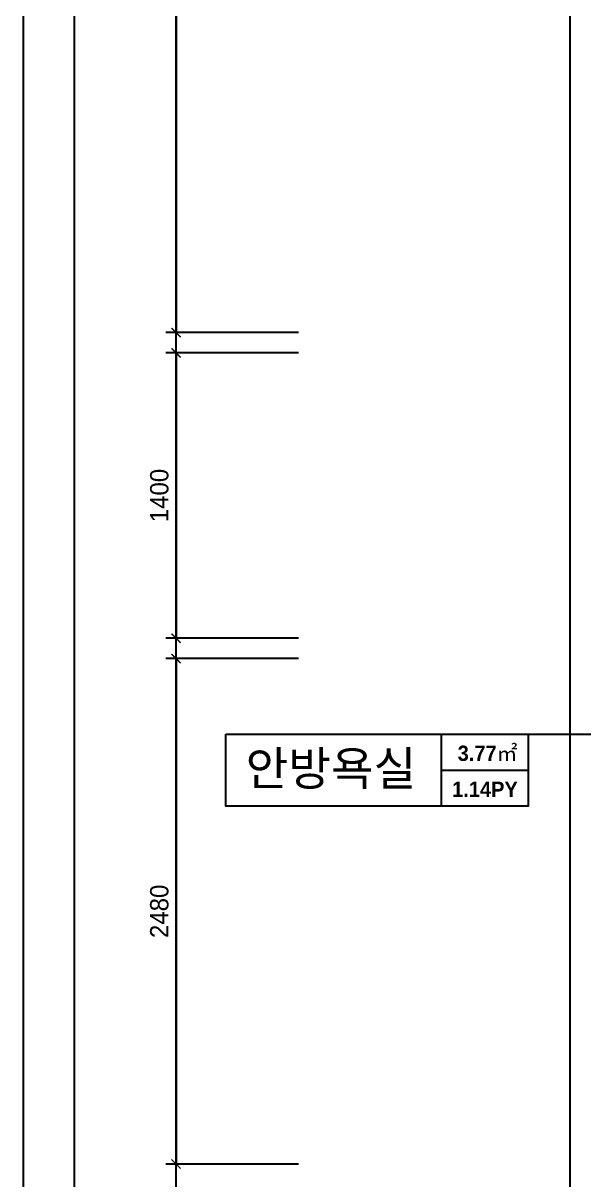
# Model space of a CAD drawing. Header units: millimetres. Extents: x -551172 to 232469, y -3435 to 261611.
# Drawn here: x 168989 to 171739, y 83498 to 89173 of the extents above; entities that cross this region are included whole.
import ezdxf
from ezdxf.enums import TextEntityAlignment as Align

# ---------------------------------------------------------------- set-up
doc = ezdxf.new("R2010")
doc.units = ezdxf.units.MM
doc.header["$LTSCALE"] = 10
doc.header["$PDMODE"] = 3
doc.layers.get('DEFPOINTS').update_dxf_attribs({"color": 248})
for name, color, linetype in [('0-ELC TEXT', 7, 'Continuous'), ('03-TEXT', 3, 'Continuous'), ('07-DIM WAL', 5, 'Continuous'), ('F-SYM', 7, 'Continuous'), ('FORM(YOURNAME)-11', 1, 'Continuous'), ('도면층2', 2, 'Continuous')]:
    doc.layers.add(name, color=color, linetype=linetype)
doc.styles.add('YOURNAME', font='HY울릉도M.TTF')
doc.styles.add('넥슨고딕', font='NEXONLv1GothicBold.ttf')
doc.styles.add('코레일둥고', font='Korail_Round_Gothic_Medium.ttf')
doc.dimstyles.new('YOURNAME-50', dxfattribs={"dimscale": 50, "dimtxt": 1.8, "dimasz": 0.9, "dimexe": 1, "dimexo": 3, "dimgap": 0.7, "dimtad": 1, "dimdec": 0, "dimzin": 0, "dimdsep": 46, "dimtxsty": 'YOURNAME', "dimblk": 'ARCHTICK', "dimcen": 0, "dimclrd": 1, "dimclre": 1, "dimclrt": 7, "dimadec": 0, "dimazin": 0, "dimtfac": 1, "dimtdec": 0, "dimtix": 1, "dimtmove": 2, "dimatfit": 3, "dimldrblk": 'ARCHTICK', "dimfxl": 1, "dimtolj": 1, "dimtzin": 0, "dimarcsym": 0})

# ---------------------------------------------------------------- blocks, each defined once
blk = doc.blocks.new('FORM-PLAN')
at = {"layer": 'DEFPOINTS', "color": 158}
for points in [[(-71444, -2285), (10556, -2285), (10556, 55115), (-71444, 55115)], [(-69444, 53115), (-64, 53115), (-64, 1215), (-69444, 1215)]]:
    blk.add_lwpolyline(points, close=True, dxfattribs=at)
at = {"layer": 'FORM(YOURNAME)-11', "color": 250}
blk.add_lwpolyline([(-72444, -3285), (11556, -3285), (11556, 56115), (-72444, 56115)], close=True, dxfattribs=at)
at = {"layer": 'FORM(YOURNAME)-11', "color": 3, "style": 'YOURNAME'}
for tag, height, p in [('1', 450, (9905, 18188)), ('2', 450, (9905, 17544)), ('3', 450, (9905, 16257)), ('4', 450, (9905, 14326)), ('5', 515, (9905, 12009)), ('6', 515, (9905, 9757)), ('7', 515, (9905, 7504)), ('8', 515, (9905, 5252)), ('9', 515, (9905, 2999)), ('10', 515, (5655, 811)), ('11', 515, (9905, 747)), ('12', 515, (5655, -1441)), ('13', 515, (9905, -1441))]:
    blk.add_attdef(tag, text='', height=height, dxfattribs=at).set_placement(p, align=Align.MIDDLE_RIGHT)
blk = doc.blocks.new('_ArchTick')
at = {"color": 0, "linetype": 'ByBlock', "const_width": 0.15}
blk.add_lwpolyline([(-0.5, -0.5), (0.5, 0.5)], dxfattribs=at)
blk = doc.blocks.new('*D318')
at = {"layer": '07-DIM WAL', "color": 1, "lineweight": -2, "transparency": 16777216}
for p, q in [((170338.9, 91205.3), (169688.9, 91205.3)), ((169738.9, 91205.3), (169738.9, 87655.3)), ((170338.9, 87655.3), (169688.9, 87655.3))]:
    blk.add_line(p, q, dxfattribs=at)
at = {"layer": 'DEFPOINTS', "color": 0, "transparency": 16777216}
for p in [(170488.9, 91205.3), (169738.9, 87655.3), (170488.9, 87655.3)]:
    blk.add_point(p, dxfattribs=at)
at = {"layer": '07-DIM WAL', "color": 1, "lineweight": -2, "transparency": 16777216, "xscale": 45, "yscale": 45, "zscale": 45}
for p, rotation in [((169738.9, 91205.3), 90), ((169738.9, 87655.3), 270)]:
    blk.add_blockref('_ArchTick', p, dxfattribs=dict(at, rotation=rotation))
at = {"layer": '07-DIM WAL', "color": 7, "transparency": 16777216, "insert": (169657.1, 89430.3), "char_height": 90, "attachment_point": 5, "rotation": 90, "style": 'YOURNAME'}
blk.add_mtext('\\A1;3550', dxfattribs=at)
blk = doc.blocks.new('*D319')
at = {"layer": '07-DIM WAL', "color": 1, "lineweight": -2, "transparency": 16777216}
for p, q in [((170338.9, 87555.3), (169688.9, 87555.3)), ((169738.9, 87555.3), (169738.9, 86155.3)), ((170338.9, 86155.3), (169688.9, 86155.3))]:
    blk.add_line(p, q, dxfattribs=at)
at = {"layer": 'DEFPOINTS', "color": 0, "transparency": 16777216}
for p in [(170488.9, 87555.3), (169738.9, 86155.3), (170488.9, 86155.3)]:
    blk.add_point(p, dxfattribs=at)
at = {"layer": '07-DIM WAL', "color": 1, "lineweight": -2, "transparency": 16777216, "xscale": 45, "yscale": 45, "zscale": 45}
for p, rotation in [((169738.9, 87555.3), 90), ((169738.9, 86155.3), 270)]:
    blk.add_blockref('_ArchTick', p, dxfattribs=dict(at, rotation=rotation))
at = {"layer": '07-DIM WAL', "color": 7, "transparency": 16777216, "insert": (169657.1, 86855.3), "char_height": 90, "attachment_point": 5, "rotation": 90, "style": 'YOURNAME'}
blk.add_mtext('\\A1;1400', dxfattribs=at)
blk = doc.blocks.new('*D320')
at = {"layer": '07-DIM WAL', "color": 1, "lineweight": -2, "transparency": 16777216}
for p, q in [((170338.9, 86055.3), (169688.9, 86055.3)), ((169738.9, 86055.3), (169738.9, 83575.3)), ((170338.9, 83575.3), (169688.9, 83575.3))]:
    blk.add_line(p, q, dxfattribs=at)
at = {"layer": 'DEFPOINTS', "color": 0, "transparency": 16777216}
for p in [(170488.9, 86055.3), (169738.9, 83575.3), (170488.9, 83575.3)]:
    blk.add_point(p, dxfattribs=at)
at = {"layer": '07-DIM WAL', "color": 1, "lineweight": -2, "transparency": 16777216, "xscale": 45, "yscale": 45, "zscale": 45}
for p, rotation in [((169738.9, 86055.3), 90), ((169738.9, 83575.3), 270)]:
    blk.add_blockref('_ArchTick', p, dxfattribs=dict(at, rotation=rotation))
at = {"layer": '07-DIM WAL', "color": 7, "transparency": 16777216, "insert": (169657, 84815.3), "char_height": 90, "attachment_point": 5, "rotation": 90, "style": 'YOURNAME'}
blk.add_mtext('\\A1;2480', dxfattribs=at)

msp = doc.modelspace()

# ---------------------------------------------------------------- linework, layer by layer
at = {"layer": '0-ELC TEXT'}
for p, q in [((171041, 85331.4), (171041, 85685.2)), ((171465.7, 85685.2), (172723.4, 85685.2)), ((171041, 85508.3), (171465.7, 85508.3))]:
    msp.add_line(p, q, dxfattribs=at)
msp.add_lwpolyline([(169983.8, 85685.2), (171465.7, 85685.2), (171465.7, 85331.4), (169983.8, 85331.4)], close=True, dxfattribs=at)
at = {"layer": '도면층2'}
msp.add_line((171671.4, 83325.3), (171671.4, 92705.3), dxfattribs=at)

# ---------------------------------------------------------------- block references
at = {"layer": 'F-SYM', "xscale": 0.2500000000000001, "yscale": 0.2500000000000001, "zscale": 0.2500000000000001}
msp.add_blockref('FORM-PLAN', (187099.9, 80024), dxfattribs=at)

# ---------------------------------------------------------------- texts
at = {"layer": '03-TEXT'}
for s, height, style, p in [('3.77㎡', 75, '넥슨고딕', (171266.7, 85553.4)), ('안방욕실', 166.67, '코레일둥고', (170498.5, 85432.9)), ('1.14PY', 75, '넥슨고딕', (171253.9, 85376.5))]:
    msp.add_text(s, height=height, dxfattribs=dict(at, style=style)).set_placement(p, align=Align.CENTER)

# ---------------------------------------------------------------- dimensions: what is measured, and where the dimension line sits
at = {"layer": '07-DIM WAL'}
for base, p1, p2, picture, middle in [((169738.9, 87655.3), (170488.9, 91205.3), (170488.9, 87655.3), '*D318', (169657.1, 89430.3)), ((169738.9, 86155.3), (170488.9, 87555.3), (170488.9, 86155.3), '*D319', (169657.1, 86855.3)), ((169738.9, 83575.3), (170488.9, 86055.3), (170488.9, 83575.3), '*D320', (169657, 84815.3))]:
    dim = msp.add_linear_dim(base=base, p1=p1, p2=p2, angle=90, dimstyle='YOURNAME-50', dxfattribs=at)
    dim.commit()
    dim.dimension.update_dxf_attribs({"geometry": picture, "text_midpoint": middle})

doc.saveas('drawing.dxf')
